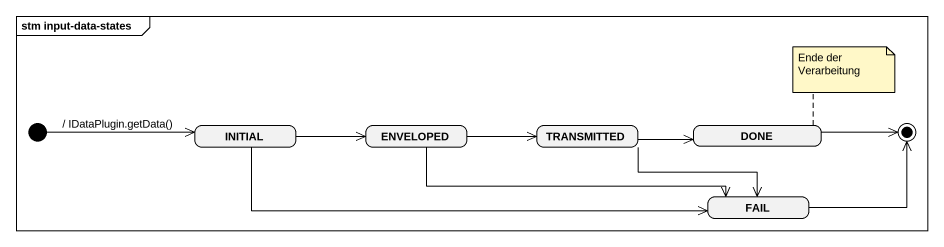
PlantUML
@startuml
mainframe stm input-data-states
hide empty description
state INITIAL
state ENVELOPED
state TRANSMITTED
state DONE
state FAIL
[*] -right-> INITIAL : / IDataPlugin.getData()
INITIAL -right-> ENVELOPED
INITIAL -right-> FAIL
ENVELOPED -right-> TRANSMITTED
ENVELOPED -right-> FAIL
TRANSMITTED -right-> DONE
TRANSMITTED -right-> FAIL
DONE -right-> [*]
FAIL -right-> [*]
note top of DONE : Ende der Verarbeitung
@enduml
